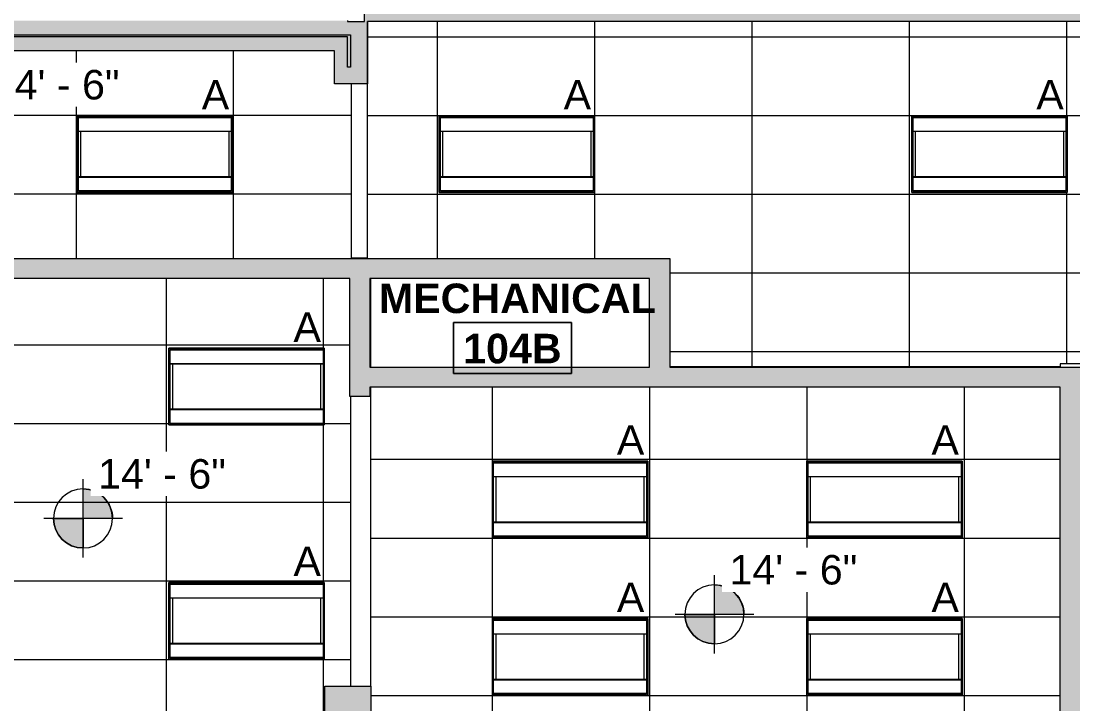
# Model space of a CAD drawing. Header units: inches. Extents: x -1036 to 1669, y -304 to 620.
# Drawn here: x -321.4 to -0.4, y -96.7 to 111.6 of the extents above; entities that cross this region are included whole.
import ezdxf

# ---------------------------------------------------------------- set-up
doc = ezdxf.new("R2010")
doc.units = ezdxf.units.IN
doc.header["$MEASUREMENT"] = 0
for name, color, linetype, lineweight in [('A-AREA-IDEN', 2, 'Continuous', 9), ('A-CLNG', 13, 'Continuous', 13), ('A-CLNG-PATT', 13, 'Continuous', 13), ('A-WALL', 113, 'Continuous', 13), ('A-WALL-PATT', 111, 'Continuous', 13), ('E-LITE-EQPM', 33, 'Continuous', 13), ('E-LITE-EQPM-IDEN', 33, 'Continuous', 9), ('G-ANNO-DIMS', 111, 'Continuous', 9), ('I-WALL', 2, 'Continuous', 13)]:
    doc.layers.add(name, color=color, linetype=linetype, lineweight=lineweight)
doc.styles.add('Arial', font='arial.ttf', dxfattribs={"height": 9})
doc.styles.add('Swis721 Lt BT_B', font='', dxfattribs={"height": 8.999999999999991})
doc.styles.get('Swis721 Lt BT_B').set_extended_font_data('Swis721 Lt BT', bold=True)

# ---------------------------------------------------------------- blocks, each defined once
blk = doc.blocks.new('L-Recessed-Axis-Duo - 2 x 4-V1-FIRST FLOOR RCP')
at = {"layer": 'E-LITE-EQPM', "lineweight": 9}
for p, q in [((-23.70125000000018, 11.7012499999995), (-23.70125000000018, -11.7012500000007)), ((23.70124999999984, 11.7012499999995), (-23.70125000000018, 11.7012499999995)), ((-23.37499999999975, 11.26001541712435), (-23.37499999999975, 11.2743613211372)), ((-23.37499999999974, 11.13871248810012), (-23.37499999999974, 11.26001541712435)), ((-23.37499999999974, 11.13871248810012), (23.37500000000181, 11.13871248810012)), ((23.32125034045088, 11.32125034045032), (-23.32125034045039, 11.32125034045032)), ((-23.32125034045039, 11.32125034045032), (-23.32125034045039, -11.32125034045099)), ((23.32125034045088, -11.32125034045099), (23.32125034045088, 11.32125034045032)), ((23.37500000000181, 11.27436132113736), (23.37500000000181, 11.26001541712435)), ((23.37500000000181, 11.26001541712435), (23.37500000000181, 11.13871248810012)), ((23.70124999999984, -11.7012500000007), (23.70124999999984, 11.7012499999995)), ((-23.32125034045038, 7.025524577924827), (23.32125034045099, 7.025524577924827)), ((-23.32125034045038, 7.015847702113612), (23.32125034045099, 7.015847702113612)), ((-23.32125034045088, 6.852663287769302), (23.32125034045054, 6.852663287769302)), ((-22.57125025785034, 6.86338007372632), (-22.57125025785034, -6.863380073726186)), ((22.57125025785083, -6.863215716455867), (22.57125025785083, 6.863215716456003)), ((23.32125034045054, -6.852663287769132), (-23.32125034045088, -6.852663287769132)), ((-23.32125034045038, -7.015847702113351), (23.32125034045099, -7.015847702113351)), ((-23.32125034045038, -7.025524577924568), (23.32125034045099, -7.025524577924568)), ((-23.70125000000018, -11.7012500000007), (23.70124999999984, -11.7012500000007)), ((-23.37499999999974, -11.26001541712425), (-23.37499999999974, -11.13871248809951)), ((-23.37499999999974, -11.13871248809951), (23.37500000000181, -11.13871248809951)), ((-23.37499999999974, -11.27436132113717), (-23.37499999999974, -11.26001541712425)), ((-23.32125034045039, -11.32125034045099), (23.32125034045088, -11.32125034045099)), ((23.37500000000181, -11.13871248809951), (23.37500000000181, -11.26001541712425)), ((23.37500000000181, -11.26001541712425), (23.37500000000181, -11.27436132113733))]:
    blk.add_line(p, q, dxfattribs=at)
for points, knots in [([(-23.64125001675037, 11.6412500167503), (-23.64648600304459, 11.64660277706004), (-23.65433927915146, 11.65431583323231), (-23.66427666576282, 11.66427681762273), (-23.67133580883706, 11.67133766628077), (-23.67788014913948, 11.67787256750432), (-23.6837977483678, 11.68380222611824), (-23.68898732805205, 11.68897699868511), (-23.69336016269634, 11.69336573628231), (-23.69684117998874, 11.69682921501138), (-23.70021528227305, 11.70022710545531), (-23.70124999999978, 11.70122677901995), (-23.7012499999998, 11.70124999999974)], [0, 0, 0, 0, 0.1666666666666667, 0.25, 0.3333333333333333, 0.4166666666666666, 0.5, 0.5833333333333333, 0.6666666666666666, 0.75, 0.8333333333333334, 1, 1, 1, 1]), ([(23.64125001675086, 11.6412500167503), (23.6466027770606, 11.64648600304452), (23.65431583323287, 11.6543392791514), (23.66427681762329, 11.66427666576276), (23.67133766628134, 11.67133580883699), (23.67787256750488, 11.67788014913942), (23.68380222611879, 11.68379774836774), (23.68897699868566, 11.688987328052), (23.69336573628287, 11.69336016269627), (23.69682921501196, 11.69684117998868), (23.70022710545587, 11.70021528227298), (23.70122677902049, 11.70124999999973), (23.7012500000003, 11.70124999999975)], [0, 0, 0, 0, 0.1666666666666667, 0.25, 0.3333333333333333, 0.4166666666666666, 0.5, 0.5833333333333333, 0.6666666666666666, 0.75, 0.8333333333333334, 1, 1, 1, 1]), ([(-23.70124999999981, -11.7012500000004), (-23.70122677902, -11.7012500000004), (-23.70022710545537, -11.70021528227363), (-23.69682921501145, -11.69684117998934), (-23.69336573628238, -11.69336016269694), (-23.68897699868517, -11.68898732805265), (-23.6838022261183, -11.6837977483684), (-23.67787256750436, -11.67788014914008), (-23.67133766628084, -11.67133580883764), (-23.6642768176228, -11.66427666576342), (-23.65431583323238, -11.65433927915206), (-23.6466027770601, -11.64648600304518), (-23.64125001675037, -11.64125001675096)], [-1, -1, -1, -1, -0.8333333333333333, -0.75, -0.6666666666666666, -0.5833333333333333, -0.5, -0.4166666666666666, -0.3333333333333333, -0.25, -0.1666666666666667, 0, 0, 0, 0]), ([(23.64125001675086, -11.64125001675096), (23.64648600304508, -11.6466027770607), (23.65433927915196, -11.65431583323297), (23.66427666576331, -11.66427681762339), (23.67133580883755, -11.67133766628143), (23.67788014913998, -11.67787256750498), (23.6837977483683, -11.6838022261189), (23.68898732805254, -11.68897699868577), (23.69336016269683, -11.69336573628297), (23.69684117998923, -11.69682921501204), (23.70021528227353, -11.70022710545597), (23.70125000000031, -11.7012267790206), (23.7012500000003, -11.7012500000004)], [0, 0, 0, 0, 0.1666666666666667, 0.25, 0.3333333333333333, 0.4166666666666666, 0.5, 0.5833333333333333, 0.6666666666666666, 0.75, 0.8333333333333334, 1, 1, 1, 1])]:
    blk.add_open_spline(points, degree=3, knots=knots, dxfattribs=at)
blk = doc.blocks.new('L-Recessed-Axis-Duo - 2 x 4-V2-FIRST FLOOR RCP')
at = {"layer": 'E-LITE-EQPM', "lineweight": 9}
for p, q in [((-23.70125000000035, 11.70124999999967), (-23.70125000000035, -11.70125000000053)), ((23.70124999999967, 11.70124999999967), (-23.70125000000035, 11.70124999999967)), ((-23.37499999999975, 11.26001541712435), (-23.37499999999975, 11.2743613211372)), ((-23.37499999999974, 11.13871248810012), (-23.37499999999974, 11.26001541712435)), ((-23.37499999999974, 11.13871248810012), (23.37500000000181, 11.13871248810012)), ((23.32125034045088, 11.32125034045032), (-23.32125034045039, 11.32125034045032)), ((-23.32125034045039, 11.32125034045032), (-23.32125034045039, -11.32125034045099)), ((23.32125034045088, -11.32125034045099), (23.32125034045088, 11.32125034045032)), ((23.37500000000181, 11.27436132113736), (23.37500000000181, 11.26001541712435)), ((23.37500000000181, 11.26001541712435), (23.37500000000181, 11.13871248810012)), ((23.70124999999967, -11.70125000000053), (23.70124999999967, 11.70124999999967)), ((-23.32125034045038, 7.025524577924827), (23.32125034045099, 7.025524577924827)), ((-23.32125034045038, 7.015847702113612), (23.32125034045099, 7.015847702113612)), ((-23.32125034045105, 6.852663287769473), (23.32125034045037, 6.852663287769473)), ((-22.57125025785034, 6.863380073726318), (-22.57125025785034, -6.863380073726184)), ((22.57125025785083, -6.863215716455867), (22.57125025785083, 6.863215716456003)), ((23.32125034045037, -6.852663287768961), (-23.32125034045105, -6.852663287768961)), ((-23.32125034045038, -7.015847702113351), (23.32125034045099, -7.015847702113351)), ((-23.32125034045038, -7.025524577924568), (23.32125034045099, -7.025524577924568)), ((-23.70125000000035, -11.70125000000053), (23.70124999999967, -11.70125000000053)), ((-23.37499999999974, -11.26001541712425), (-23.37499999999974, -11.13871248809951)), ((-23.37499999999974, -11.13871248809951), (23.37500000000181, -11.13871248809951)), ((-23.37499999999974, -11.27436132113717), (-23.37499999999974, -11.26001541712425)), ((-23.32125034045039, -11.32125034045099), (23.32125034045088, -11.32125034045099)), ((23.37500000000181, -11.13871248809951), (23.37500000000181, -11.26001541712425)), ((23.37500000000181, -11.26001541712425), (23.37500000000181, -11.27436132113733))]:
    blk.add_line(p, q, dxfattribs=at)
for points, knots in [([(-23.64125001675037, 11.6412500167503), (-23.64648600304459, 11.64660277706004), (-23.65433927915146, 11.65431583323231), (-23.66427666576282, 11.66427681762273), (-23.67133580883706, 11.67133766628077), (-23.67788014913948, 11.67787256750432), (-23.6837977483678, 11.68380222611824), (-23.68898732805205, 11.68897699868511), (-23.69336016269634, 11.69336573628231), (-23.69684117998874, 11.69682921501138), (-23.70021528227305, 11.70022710545531), (-23.70124999999978, 11.70122677901995), (-23.7012499999998, 11.70124999999974)], [0, 0, 0, 0, 0.1666666666666667, 0.25, 0.3333333333333333, 0.4166666666666666, 0.5, 0.5833333333333333, 0.6666666666666666, 0.75, 0.8333333333333334, 1, 1, 1, 1]), ([(23.64125001675086, 11.6412500167503), (23.6466027770606, 11.64648600304452), (23.65431583323287, 11.6543392791514), (23.66427681762329, 11.66427666576276), (23.67133766628134, 11.67133580883699), (23.67787256750488, 11.67788014913942), (23.68380222611879, 11.68379774836774), (23.68897699868566, 11.688987328052), (23.69336573628287, 11.69336016269627), (23.69682921501196, 11.69684117998868), (23.70022710545587, 11.70021528227298), (23.70122677902049, 11.70124999999973), (23.7012500000003, 11.70124999999975)], [0, 0, 0, 0, 0.1666666666666667, 0.25, 0.3333333333333333, 0.4166666666666666, 0.5, 0.5833333333333333, 0.6666666666666666, 0.75, 0.8333333333333334, 1, 1, 1, 1]), ([(-23.70124999999981, -11.7012500000004), (-23.70122677902, -11.7012500000004), (-23.70022710545537, -11.70021528227363), (-23.69682921501145, -11.69684117998934), (-23.69336573628238, -11.69336016269694), (-23.68897699868517, -11.68898732805265), (-23.6838022261183, -11.6837977483684), (-23.67787256750436, -11.67788014914008), (-23.67133766628084, -11.67133580883764), (-23.6642768176228, -11.66427666576342), (-23.65431583323238, -11.65433927915206), (-23.6466027770601, -11.64648600304518), (-23.64125001675037, -11.64125001675096)], [-1, -1, -1, -1, -0.8333333333333333, -0.75, -0.6666666666666666, -0.5833333333333333, -0.5, -0.4166666666666666, -0.3333333333333333, -0.25, -0.1666666666666667, 0, 0, 0, 0]), ([(23.64125001675086, -11.64125001675096), (23.64648600304508, -11.6466027770607), (23.65433927915196, -11.65431583323297), (23.66427666576331, -11.66427681762339), (23.67133580883755, -11.67133766628143), (23.67788014913998, -11.67787256750498), (23.6837977483683, -11.6838022261189), (23.68898732805254, -11.68897699868577), (23.69336016269683, -11.69336573628297), (23.69684117998923, -11.69682921501204), (23.70021528227353, -11.70022710545597), (23.70125000000031, -11.7012267790206), (23.7012500000003, -11.7012500000004)], [0, 0, 0, 0, 0.1666666666666667, 0.25, 0.3333333333333333, 0.4166666666666666, 0.5, 0.5833333333333333, 0.6666666666666666, 0.75, 0.8333333333333334, 1, 1, 1, 1])]:
    blk.add_open_spline(points, degree=3, knots=knots, dxfattribs=at)
blk = doc.blocks.new('Room Tag - Room Name and Number-3379422-FIRST FLOOR RCP')
at = {"layer": 'A-AREA-IDEN'}
for p, q in [((-0.1880646717928032, -0.1635729993857746), (-0.1880646717928032, -0.001823739990654245)), ((-0.1880646717928032, -0.001823739990654244), (0.1869353282071967, -0.001823739990654244)), ((0.1869353282071967, -0.001823739990655456), (-0.1880646717928029, -0.001823739990654244)), ((-0.1880646717928029, -0.001823739990654251), (-0.1880646717928032, -0.1635729993857734)), ((0.1869353282071967, -0.001823739990654244), (0.1869353282071967, -0.1635729993857746)), ((0.1869353282071964, -0.1635729993857746), (0.1869353282071967, -0.001823739990655458)), ((0.1869353282071967, -0.1635729993857746), (-0.1880646717928032, -0.1635729993857746)), ((-0.1880646717928032, -0.1635729993857734), (0.1869353282071964, -0.1635729993857746))]:
    blk.add_line(p, q, dxfattribs=at)
blk = doc.blocks.new('Spot Elevations - Spot Elevation - Target Filled-49714-FIRST FLOOR RCP')
at = {"layer": 'G-ANNO-DIMS'}
h = blk.add_hatch(color=256, dxfattribs=at)
edge = h.paths.add_edge_path(flags=0)
edge.add_line((1.249000902703301e-16, 0), (-0.09374999999999985, 0))
edge.add_arc((4.891920202254595e-16, -2.60208521396521e-16), 0.09375000000000024, 90.00000000000063, 180.0000000000003, ccw=False)
edge.add_line((1.249000902703301e-16, 0.09375000000000007), (1.249000902703301e-16, 0))
h = blk.add_hatch(color=256, dxfattribs=at)
edge = h.paths.add_edge_path(flags=0)
edge.add_line((1.249000902703301e-16, 0), (0.09375000000000029, 0))
edge.add_arc((2.289834988289385e-16, 6.245004513516504e-17), 0.09374999999999996, 269.99999999999955, 359.99999999999966, ccw=False)
edge.add_line((1.249000902703301e-16, -0.09375), (1.249000902703301e-16, 0))
for p, q in [((-2.706168622523819e-16, 0.1243846875261664), (-2.706168622523819e-16, -0.125)), ((1.249000902703301e-16, 0), (1.249000902703301e-16, 0.09375000000000007)), ((0.1250000000000001, 7.067913962433002e-16), (-0.1249999999999998, 7.067913962433002e-16)), ((-0.09374999999999985, 0), (1.249000902703301e-16, 0)), ((1.249000902703301e-16, 0), (1.249000902703301e-16, -0.09375)), ((0.09375000000000029, 0), (1.249000902703301e-16, 0))]:
    blk.add_line(p, q, dxfattribs=at)
blk.add_circle((1.249000902703301e-16, 0), 0.09375000000000007, dxfattribs=at)
for centre, radius, start, end in [((4.891920202254595e-16, -2.60208521396521e-16), 0.09375000000000024, 90.0000000000002, 179.9999999999999), ((2.289834988289385e-16, 6.245004513516504e-17), 0.09374999999999996, 269.9999999999992, 359.9999999999993)]:
    blk.add_arc(centre, radius, start, end, dxfattribs=at)

msp = doc.modelspace()

# ---------------------------------------------------------------- hatches: boundary and pattern name
at = {"layer": 'A-CLNG-PATT'}
h = msp.add_hatch(dxfattribs=at)
h.set_pattern_fill('FP_17', color=256, style=0, pattern_type=2)
h.set_pattern_definition([(0, (45.642, 58.773), (0, -24), []), (270, (45.642, 58.773), (-48, -2.939152317953648e-15), [])])
h.paths.add_polyline_path([(-123.4821772362823, 6.095832819735732), (-4.334693994157191, 6.095832819735732), (-4.334693994157191, 7.079842819734437), (199.9518466077499, 7.095832819735675), (199.9518466077499, 47.09583281973578), (306.9518487465169, 47.10063430457239), (306.9518487465169, 105.188928117856), (306.8547622180554, 105.188928117856), (306.8547622180554, 111.4457672208812), (-215.6702206705472, 111.4457672208822), (-215.6702206705474, 39.19989411438871), (-123.4821772362823, 39.19989411438871), (-123.4821772362823, 32.80517669024038)], flags=0)
h.paths.add_polyline_path([(257.317242979437, 59.31122223938655), (237.8131768715149, 59.31122223938655), (237.8131768715156, 82.71356598938637), (285.2155206215152, 82.71356598938637), (285.2155206215149, 59.31122223938655), (261.6577742294371, 59.31122223938655)], flags=0)
h.paths.add_polyline_path([(-163.714288270563, 59.31122223938655), (-193.8416681899177, 59.31122223938655), (-193.8416681899179, 82.71356598938637), (-146.4393244399176, 82.71356598938637), (-146.4393244399181, 59.31122223938655), (-159.3737570205629, 59.31122223938655)], flags=0)
h.paths.add_polyline_path([(-49.59836586915923, 59.31122223938655), (-49.59836586915991, 82.71356598938637), (-2.196022119159067, 82.71356598938637), (-2.196022119159238, 59.31122223938655), (-46.51994452056299, 59.31122223938655)], flags=0)
h.paths.add_polyline_path([(141.4306808367552, 59.31122223938655), (94.02833708675506, 59.31122223938655), (94.02833708675352, 82.71356598938637), (141.4306808367545, 82.71356598938637), (141.4306808367552, 63.04692669024035)], flags=0)
h = msp.add_hatch(dxfattribs=at)
h.set_pattern_fill('FP_18', color=256, style=0, pattern_type=2)
h.set_pattern_definition([(0, (-352.578, 82.846), (0, -24), []), (270, (-352.578, 82.846), (-48, -2.939152317953648e-15), [])])
h.paths.add_polyline_path([(-346.0166007705629, 39.19989411438871), (-220.6702206705476, 39.19989411438871), (-220.6702206705476, 92.49207768034204), (-225.7357914566115, 92.49207768034204), (-225.7357914566113, 102.4920776803428), (-452.4857914566116, 102.4920776803428), (-452.4857914566116, 55.07489411438876), (-418.6107914566117, 55.07489411438876), (-418.6107914566117, 39.19989411438871), (-363.3787257705631, 39.19989411438871)], flags=0)
h.paths.add_polyline_path([(-400.2886588424366, 59.31122223938655), (-400.2886588424366, 82.71356598938671), (-352.8863150924366, 82.71356598938637), (-352.8863150924365, 59.31122223938655), (-398.102975770563, 59.31122223938655)], flags=0)
h.paths.add_polyline_path([(-259.2059757705629, 59.31122223938655), (-304.2886588424368, 59.31122223938655), (-304.2886588424366, 82.71356598938637), (-256.8863150924365, 82.71356598938637), (-256.8863150924365, 59.31122223938655)], flags=0)
h = msp.add_hatch(dxfattribs=at)
h.set_pattern_fill('FP_16', color=256, style=0, pattern_type=2)
h.set_pattern_definition([(0, (-325.118, -11.136), (0, -24), []), (270, (-325.118, -11.136), (-48, -2.939152317953648e-15), [])])
h.paths.add_polyline_path([(-383.373110680605, -99.34744017055617), (-228.7371704067293, -99.34744017055617), (-228.7371704067293, -91.28494017055617), (-220.8621704067295, -91.28494017055617), (-220.8621704067295, -2.925105885611856), (-221.0937678588163, -2.925105885611856), (-221.0937678588161, 33.07489411438797), (-383.3731106806013, 33.07489411438797), (-383.373110680605, -88.16182330975964)], flags=0)
h.paths.add_polyline_path([(-359.038194520563, -82.98611204555918), (-373.2886588424363, -82.98611204555918), (-373.2886588424365, -59.58376829555919), (-325.8863150924365, -59.58376829555919), (-325.8863150924371, -82.98611204555918), (-354.6976632705631, -82.98611204555918)], flags=0)
h.paths.add_polyline_path([(-276.2886588424363, -82.98611204555918), (-276.2886588424363, -59.58376829555919), (-228.8863150924364, -59.58376829555919), (-228.8863150924364, -82.98611204555918), (-272.227569520563, -82.98611204555918)], flags=0)
h.paths.add_polyline_path([(-259.2059757705629, -11.56377776061379), (-276.2886588424363, -11.56377776061379), (-276.2886588424365, 11.83856598938621), (-228.8863150924364, 11.83856598938621), (-228.8863150924364, -11.56377776061379), (-254.865444520563, -11.56377776061379)], flags=0)
h.paths.add_polyline_path([(-373.2886588424365, -11.56377776061379), (-373.2886588424365, 11.83856598938621), (-325.8863150924366, 11.83856598938621), (-325.8863150924365, -11.56377776061379), (-372.059788270563, -11.56377776061379)], flags=0)
h = msp.add_hatch(dxfattribs=at)
h.set_pattern_fill('FP_14', color=256, style=0, pattern_type=2)
h.set_pattern_definition([(180, (-129.536, -46.09), (2.939152317953648e-15, 24), []), (90, (-129.536, -46.09), (48, -2.939152317953648e-15), [])])
h.paths.add_polyline_path([(-22.95969399415747, -112.1300298339399), (-22.95969399415747, -111.4188982957503), (-4.334693994157361, -111.4188982957503), (-4.334693994157361, -0.0501058856120835), (-214.7371704067291, -0.0501058856120835), (-214.7371704067291, -112.1300298339396), (-130.143603845947, -112.1300298339389), (-130.1441651977568, -111.6970743672041), (-98.12471682998488, -111.6970743672043), (-98.12471682998488, -112.1300298339389), (-33.49835077056292, -112.1300298339399)], flags=0)
h.paths.add_polyline_path([(-133.3305695205629, -93.98611204555856), (-177.6026953696756, -93.98611204555856), (-177.6026953696756, -70.58376829555804), (-130.2003516196754, -70.58376829555856), (-130.2003516196748, -93.98611204555856)], flags=0)
h.paths.add_polyline_path([(-34.19602211915912, -93.98611204555856), (-81.59836586915928, -93.98611204555856), (-81.59836586915928, -70.58376829555856), (-34.19602211915912, -70.58376829555856), (-34.19602211915912, -91.94204205975966)], flags=0)
h.paths.add_polyline_path([(-163.714288270563, -45.98611204555839), (-177.6026953696756, -45.98611204555805), (-177.6026953696756, -22.58376829555857), (-130.2003516196751, -22.58376829555857), (-130.2003516196754, -45.98611204555839), (-159.3737570205629, -45.98611204555839)], flags=0)
h.paths.add_polyline_path([(-68.22260077056306, -45.98611204555839), (-81.59836586915928, -45.98611204555839), (-81.59836586915945, -22.58376829555857), (-34.19602211915895, -22.58376829555857), (-34.19602211915912, -45.98611204555839), (-63.88206952056299, -45.98611204555839)], flags=0)
at = {"layer": 'A-WALL'}
msp.add_hatch(color=250, dxfattribs=at).paths.add_polyline_path([(-218.8621704067294, -113.2224401705562), (-214.7371704067291, -112.9462124919848), (-214.7371704067291, -91.28494017055617), (-228.7371704067293, -91.28494017055617), (-228.7371704067293, -99.34744017055617), (-218.8621704067294, -99.347440170556), (-218.8621704067294, -112.2849401705562)], flags=0)
at = {"layer": 'A-WALL-PATT', "lineweight": 9}
h = msp.add_hatch(color=7, dxfattribs=at)
h.paths.add_polyline_path([(105.398649229437, 111.4457672208812), (306.8547622180554, 111.4498941143881), (306.8547622180554, 118.4457672208812), (81.96786055616847, 118.4173467522793), (81.96786055616847, 111.4457672208812)], flags=0)
h.paths.add_polyline_path([(9.967860556168487, 111.4457672208822), (9.967860556168487, 118.4457672208822), (-216.5874869674347, 118.4457672208822), (-216.5874869674347, 111.4457672208822), (-33.49835077056292, 111.4457672208822)], flags=0)
for points in [[(-968.5876175484085, 106.7420776803414), (-221.8284578450033, 106.7420776803414), (-221.8284578450033, 111.7420776803414), (-968.5876175484085, 111.7420776803414)], [(-220.8607914566115, 97.49207768034209), (-215.703457845003, 97.49207768034209), (-215.703457845003, 111.4457672208822), (-221.8284578450033, 111.4457672208822), (-221.8284578450033, 106.7420776803414), (-221.6388475391697, 104.9295776803421)], [(-452.4857914566116, 102.4920776803428), (-225.7357914566719, 102.4920776803428), (-225.7357914566113, 106.7420776803414), (-452.4857914566116, 106.7420776803414), (-452.4857914566116, 105.492077680343)], [(-225.7357914566113, 92.49207768034204), (-220.8607914566113, 92.49207768034204), (-220.8607914566115, 97.49207768034209), (-221.8284578450033, 106.7420776803414), (-225.7357914566113, 106.7420776803414), (-225.7357914566113, 93.28867669024031)], [(-220.8607914566113, 92.49207768034204), (-215.703457845003, 92.49207768034204), (-215.703457845003, 97.49207768034209), (-220.8607914566113, 97.49207768034209), (-220.8607914566113, 93.28867669024031)], [(-259.2059757705629, 33.07489411438797), (-123.4821772362823, 33.07489411438797), (-123.4821772362823, 39.19989411438871), (-418.6107914566066, 39.19989411438871), (-418.6107914566117, 33.07489411438797), (-276.5681007705629, 33.07489411438797)], [(-214.9687678588162, -2.925105885611856), (-214.9687678588162, 33.07489411438797), (-221.0937678588161, 33.07489411438797), (-221.0937678588163, -2.925105885611856), (-220.8621704067295, -2.925105885611856)], [(-129.6071772362824, 6.074894114387631), (-123.4821772362823, 6.095832819736756), (-123.4821772362823, 33.07489411438797), (-129.6071772362824, 33.07489411438797), (-129.6071772362824, 6.095832819736756)], [(-4.334693994157361, -0.0501058856120835), (-4.334693994157361, 6.074894114387631), (-214.9687678588162, 6.074894114387802), (-214.9687678588162, -0.0501058856120835), (-33.49835077056292, -0.0501058856120835)], [(-4.334693994157361, -111.4188982957503), (1.790306005842524, -111.4188982957503), (1.790306005842524, 6.074894114387631), (-4.334693994157361, 6.074894114387631), (-4.334693994157361, -93.98611204555856)]]:
    msp.add_hatch(color=7, dxfattribs=at).paths.add_polyline_path(points, flags=0)

# ---------------------------------------------------------------- linework, layer by layer
at = {"layer": 'A-CLNG'}
for p, q in [((-215.6702206705469, 92.49207768034184), (-215.6702206705468, 111.4467888667691)), ((-256.886315092436, 82.71356598938631), (-304.2886588424359, 82.71356598938631)), ((-304.2886588424359, 82.71356598938631), (-304.2886588424359, 59.31122223938631)), ((-256.886315092436, 59.31122223938631), (-256.886315092436, 82.71356598938631)), ((-146.4393244399175, 82.71356598938631), (-193.8416681899175, 82.71356598938631)), ((-193.8416681899175, 82.71356598938631), (-193.8416681899175, 59.31122223938631)), ((-146.4393244399175, 59.31122223938631), (-146.4393244399175, 82.71356598938631)), ((-2.196022119158982, 82.71356598938631), (-49.59836586915898, 82.71356598938631)), ((-49.59836586915898, 82.71356598938631), (-49.59836586915898, 59.31122223938631)), ((-2.196022119158982, 59.31122223938631), (-2.196022119158982, 82.71356598938631)), ((-304.2886588424359, 59.31122223938631), (-256.886315092436, 59.31122223938631)), ((-193.8416681899175, 59.31122223938631), (-146.4393244399175, 59.31122223938631)), ((-49.59836586915898, 59.31122223938631), (-2.196022119158982, 59.31122223938631)), ((-220.670220670547, 39.28688023001724), (-220.670220670547, 39.19989411438798)), ((-215.6702206705469, 39.19989411438796), (-215.6702206705469, 39.28688023001722)), ((-228.886315092436, 11.83856598938621), (-276.288658842436, 11.83856598938621)), ((-276.288658842436, 11.83856598938621), (-276.288658842436, -11.56377776061379)), ((-228.886315092436, -11.56377776061379), (-228.886315092436, 11.83856598938621)), ((-4.334693994157063, 6.095832819736292), (-123.482177236282, 6.095832819736678)), ((-276.288658842436, -11.56377776061379), (-228.886315092436, -11.56377776061379)), ((-130.2003516196752, -22.58376829555852), (-177.6026953696752, -22.58376829555852)), ((-177.6026953696752, -22.58376829555852), (-177.6026953696752, -45.98611204555852)), ((-130.2003516196752, -45.98611204555852), (-130.2003516196752, -22.58376829555852)), ((-34.19602211915897, -22.58376829555852), (-81.59836586915897, -22.58376829555852)), ((-81.59836586915897, -22.58376829555852), (-81.59836586915897, -45.98611204555852)), ((-34.19602211915897, -45.98611204555852), (-34.19602211915897, -22.58376829555852)), ((-177.6026953696752, -45.98611204555852), (-130.2003516196752, -45.98611204555852)), ((-81.59836586915897, -45.98611204555852), (-34.19602211915897, -45.98611204555852)), ((-228.886315092436, -59.58376829555915), (-276.288658842436, -59.58376829555915)), ((-276.288658842436, -59.58376829555915), (-276.288658842436, -82.98611204555915)), ((-228.886315092436, -82.98611204555915), (-228.886315092436, -59.58376829555915)), ((-130.2003516196752, -70.58376829555851), (-177.6026953696752, -70.58376829555851)), ((-177.6026953696752, -70.58376829555851), (-177.6026953696752, -93.98611204555851)), ((-130.2003516196752, -93.98611204555851), (-130.2003516196752, -70.58376829555851)), ((-34.19602211915897, -70.58376829555851), (-81.59836586915897, -70.58376829555851)), ((-81.59836586915897, -70.58376829555851), (-81.59836586915897, -93.98611204555851)), ((-34.19602211915897, -93.98611204555851), (-34.19602211915897, -70.58376829555851)), ((-276.288658842436, -82.98611204555915), (-228.886315092436, -82.98611204555915)), ((-177.6026953696752, -93.98611204555851), (-130.2003516196752, -93.98611204555851)), ((-81.59836586915897, -93.98611204555851), (-34.19602211915897, -93.98611204555851))]:
    msp.add_line(p, q, dxfattribs=at)
at = {"layer": 'A-WALL', "color": 8, "lineweight": 20}
for p, q in [((-228.7371704067289, -99.34744017055613), (-228.7371704067289, -91.28494017055607)), ((-228.7371704067289, -91.28494017055607), (-214.7371704067289, -91.28494017055614)), ((-214.7371704067289, -91.28494017055614), (-214.737170406729, -119.2849401705561))]:
    msp.add_line(p, q, dxfattribs=at)
at = {"layer": 'I-WALL', "color": 8, "lineweight": 20}
for p, q in [((-216.5874869674342, 111.445767220882), (-216.5874869674342, 118.445767220882)), ((-221.8284578450028, 111.7420776803435), (-221.8284578450028, 111.445767220882)), ((-221.8284578450028, 111.445767220882), (-216.5874869674342, 111.445767220882)), ((9.967860556168638, 111.4457672208813), (-215.7034578450027, 111.445767220882)), ((-215.7034578450027, 111.445767220882), (-215.7034578450028, 92.49207768034191)), ((-221.8284578450028, 106.7420776803435), (-968.5876175484074, 106.7420776803412)), ((-452.4857914566109, 107.3670776803427), (-220.8607914566109, 107.3670776803419)), ((-221.8284578450028, 97.49207768034192), (-221.8284578450028, 106.7420776803435)), ((-220.8607914566109, 107.3670776803419), (-220.8607914566109, 97.49207768034192)), ((-225.7357914566109, 102.4920776803419), (-452.4857914566109, 102.4920776803427)), ((-225.7357914566109, 92.49207768034194), (-225.7357914566109, 102.4920776803419)), ((-220.8607914566109, 97.49207768034192), (-221.8284578450028, 97.49207768034192)), ((-215.7034578450028, 92.49207768034191), (-225.7357914566109, 92.49207768034194)), ((-418.610791456611, 39.19989411438862), (-123.482177236282, 39.19989411438767)), ((-123.482177236282, 39.19989411438767), (-123.482177236282, 6.074894114387674)), ((-221.0937678588158, 33.07489411438799), (-383.3731106806044, 33.07489411438851)), ((-221.0937678588159, -2.92510588561201), (-221.0937678588158, 33.07489411438799)), ((-129.607177236282, 33.07489411438769), (-214.9687678588158, 33.07489411438797)), ((-214.9687678588158, 33.07489411438797), (-214.9687678588158, 6.074894114387834)), ((-129.607177236282, 6.074894114387685), (-129.607177236282, 33.07489411438769)), ((-214.9687678588158, 6.074894114387837), (-129.607177236282, 6.074894114387685)), ((-123.482177236282, 6.074894114387674), (1.790306005843007, 6.074894114387453)), ((-214.9687678588158, -2.925105885612026), (-221.0937678588159, -2.92510588561201)), ((-4.334693994156999, -0.05010588561253657), (-214.9687678588159, -0.05010588561216192)), ((-214.9687678588158, -0.05010588561216078), (-214.9687678588158, -2.925105885612026)), ((-4.334693994157181, -111.4188982957502), (-4.334693994157002, -0.05010588561253115))]:
    msp.add_line(p, q, dxfattribs=at)
at = {"layer": 'I-WALL', "lineweight": 9}
for p, q in [((-220.6702206705469, 92.49207768034194), (-220.6702206705469, 39.28688023001726)), ((-215.6702206705469, 39.28688023001726), (-215.6702206705469, 92.49207768034191)), ((-215.6702206705469, 39.28688023001726), (-220.6702206705469, 39.28688023001726)), ((-214.7371704067288, 6.074894114387845), (-214.7371704067287, 33.07489411438797)), ((-4.334693994156989, 7.079842819734321), (-4.334693994156991, 6.074894114387462)), ((90.14654153597597, 7.079842819734014), (-4.334693994156989, 7.079842819734321)), ((-220.8621704067288, -2.925105885611941), (-220.8621704067289, -91.28494017055615)), ((-214.7371704067289, -91.28494017055613), (-214.7371704067288, -0.05010588561216877))]:
    msp.add_line(p, q, dxfattribs=at)

# ---------------------------------------------------------------- block references
at = {"layer": 'A-AREA-IDEN', "xscale": 95.99999999999994, "yscale": 95.99999999999994, "zscale": 95.99999999999994}
msp.add_blockref('Room Tag - Room Name and Number-3379422-FIRST FLOOR RCP', (-171.3698939655543, 19.81468601143346), dxfattribs=at)
at = {"layer": 'E-LITE-EQPM', "lineweight": 9, "extrusion": (0, 0, -1), "rotation": 180}
for name, p in [('L-Recessed-Axis-Duo - 2 x 4-V2-FIRST FLOOR RCP', (280.5874869674362, 71.01239411438598)), ('L-Recessed-Axis-Duo - 2 x 4-V1-FIRST FLOOR RCP', (170.1404963149177, 71.01239411438598)), ('L-Recessed-Axis-Duo - 2 x 4-V2-FIRST FLOOR RCP', (25.89719399415922, 71.01239411438598)), ('L-Recessed-Axis-Duo - 2 x 4-V1-FIRST FLOOR RCP', (252.5874869674362, 0.1373941143858803)), ('L-Recessed-Axis-Duo - 2 x 4-V1-FIRST FLOOR RCP', (153.9015234946755, -34.28494017055885)), ('L-Recessed-Axis-Duo - 2 x 4-V1-FIRST FLOOR RCP', (57.89719399415921, -34.28494017055885)), ('L-Recessed-Axis-Duo - 2 x 4-V2-FIRST FLOOR RCP', (252.5874869674362, -71.28494017055948)), ('L-Recessed-Axis-Duo - 2 x 4-V2-FIRST FLOOR RCP', (153.9015234946755, -82.28494017055884)), ('L-Recessed-Axis-Duo - 2 x 4-V2-FIRST FLOOR RCP', (57.89719399415921, -82.28494017055884))]:
    msp.add_blockref(name, p, dxfattribs=at)
at = {"layer": 'G-ANNO-DIMS', "extrusion": (0, 0, -1), "xscale": 95.99999999999994, "yscale": 95.99999999999994, "zscale": 95.99999999999994, "rotation": 180}
for p in [(302.5062672389435, -40.10648117060801), (109.8193497084141, -69.34523955335686)]:
    msp.add_blockref('Spot Elevations - Spot Elevation - Target Filled-49714-FIRST FLOOR RCP', p, dxfattribs=at)

# ---------------------------------------------------------------- texts
at = {"layer": 'A-AREA-IDEN', "char_height": 8.999999999999991, "attachment_point": 1, "style": 'Swis721 Lt BT_B'}
for s, insert, width in [('MECHANICAL', (-212.2347768503858, 31.53108834303247), 98.77799999999988), ('104B', (-186.51765883292, 16.21250032923265), 35.75399999999996)]:
    msp.add_mtext(s, dxfattribs=dict(at, insert=insert, width=width))
at = {"layer": 'E-LITE-EQPM-IDEN', "char_height": 8.999999999999991, "width": 10.30199999999999, "attachment_point": 1, "style": 'Arial'}
for insert in [(-266.2996282253692, 93.64078961826341), (-155.8526375728508, 93.64078961826341), (-11.60933525209242, 93.64078961826341), (-238.2996282253692, 22.76578961826335), (-139.6136647526086, -11.65654466668136), (-43.60933525209239, -11.65654466668136), (-238.2996282253692, -48.65654466668196), (-139.6136647526086, -59.65654466668132), (-43.60933525209239, -59.65654466668132)]:
    msp.add_mtext('A', dxfattribs=dict(at, insert=insert))

# ---------------------------------------------------------------- next in the draw order: texts
at = {"layer": 'G-ANNO-DIMS', "char_height": 9, "width": 46.60889526542324, "attachment_point": 1, "line_spacing_factor": 0.9417779076525876, "style": 'Arial', "bg_fill": 3, "box_fill_scale": 1.25, "bg_fill_color": 256, "bg_fill_true_color": 13158600, "bg_fill_transparency": 0}
for insert in [(-330.3845348064746, 96.68825331320723), (-297.9266402662034, -21.9986140753545), (-105.2397227356739, -51.23737245810336)]:
    msp.add_mtext('14\' - 6"', dxfattribs=dict(at, insert=insert))

doc.saveas('drawing.dxf')
